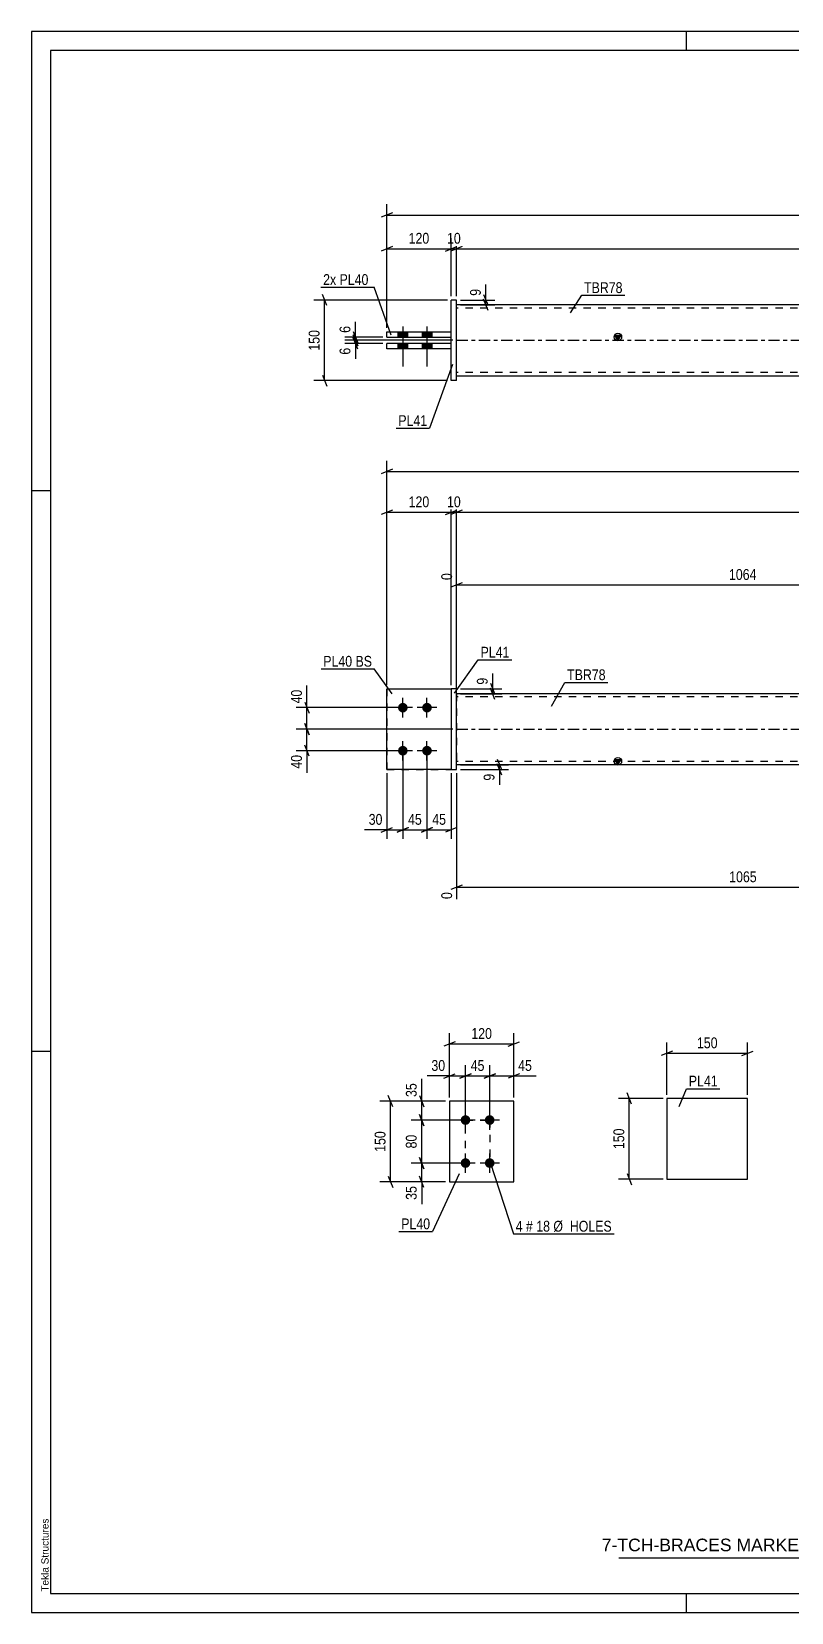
# Model space of a CAD drawing. Header units: millimetres. Extents: x 0 to 594, y 0 to 420.
# Drawn here: x 0 to 201.9, y 0 to 420 of the extents above; entities that cross this region are included whole.
import ezdxf

# ---------------------------------------------------------------- set-up
doc = ezdxf.new("R2010")
doc.units = ezdxf.units.MM
doc.linetypes.add('DXK_LINE_DOT2', pattern=[3.9198, 1.9599, -1.9599])
doc.linetypes.add('DXK_LINE_DOT3', pattern=[5.9187, 2.979, -0.9799, 0.9799, -0.9799])
doc.styles.add('Arial', font='ARIAL.TTF', dxfattribs={"height": 0.2})
doc.styles.add('Arial Narrow', font='ARIALN.TTF', dxfattribs={"height": 0.2})

# ---------------------------------------------------------------- blocks, each defined once
blk = doc.blocks.new('Unknown-581589459-1129')
at = {"color": 5, "linetype": 'Continuous'}
for p, q in [((594, 420), (0, 420)), ((0, 420), (0, 0)), ((174, 415), (174, 420)), ((589, 415), (5, 415)), ((5, 415), (5, 5)), ((5, 298), (0, 298)), ((5, 149), (0, 149)), ((5, 5), (589, 5)), ((174, 0), (174, 5)), ((0, 0), (594, 0))]:
    blk.add_line(p, q, dxfattribs=at)
at = {"color": 174, "linetype": 'Continuous', "style": 'Arial'}
blk.add_text('Tekla Structures', height=1.9102, rotation=90, dxfattribs=at).set_placement((4.5, 5.5))
blk = doc.blocks.new('Bolt-581589459-2193 - 2159')
at = {"linetype": 'Continuous'}
for points in [[(115.29, 129.53, -1), (115.29, 132.1, -1)], [(121.72, 129.53, -1), (121.72, 132.1, -1)], [(115.29, 118.1, -1), (115.29, 120.67, -1)], [(121.72, 118.1, -1), (121.72, 120.67, -1)]]:
    blk.add_hatch(color=1, dxfattribs=at).paths.add_polyline_path(points)
at = {"color": 1, "linetype": 'Continuous'}
for p, q in [((117.86, 130.81), (112.72, 130.81)), ((115.29, 128.24), (115.29, 133.39)), ((124.29, 130.81), (119.15, 130.81)), ((121.72, 128.24), (121.72, 133.39)), ((115.29, 116.81), (115.29, 121.96)), ((121.72, 116.81), (121.72, 121.96)), ((117.86, 119.39), (112.72, 119.39)), ((124.29, 119.39), (119.15, 119.39))]:
    blk.add_line(p, q, dxfattribs=at)
blk = doc.blocks.new('Part-581589459-2198 - 2159')
at = {"color": 2, "linetype": 'Continuous'}
for p, q in [((111.01, 135.81), (111.01, 114.39)), ((128.15, 135.81), (111.01, 135.81)), ((128.15, 114.39), (128.15, 135.81)), ((111.01, 114.39), (128.15, 114.39))]:
    blk.add_line(p, q, dxfattribs=at)
blk = doc.blocks.new('Part-581589459-1677 - 1671')
at = {"linetype": 'Continuous'}
blk.add_hatch(color=2, dxfattribs=at).paths.add_polyline_path([(155.78, 225.23), (154.98, 226.63), (156.58, 226.63)])
at = {"color": 2, "linetype": 'Continuous'}
for p, q in [((446.53, 244.09), (112.92, 244.09)), ((446.53, 225.23), (112.92, 225.23)), ((155.78, 225.23), (154.98, 226.63)), ((154.98, 226.63), (156.58, 226.63)), ((156.58, 226.63), (155.78, 225.23))]:
    blk.add_line(p, q, dxfattribs=at)
at = {"color": 7, "linetype": 'DXK_LINE_DOT2'}
for p, q in [((112.92, 244.09), (112.92, 225.23)), ((264.84, 244.09), (264.84, 243.23)), ((289.42, 244.09), (289.42, 243.23)), ((446.53, 225.23), (446.53, 244.09)), ((446.53, 243.23), (112.92, 243.23)), ((446.53, 226.09), (112.92, 226.09)), ((264.97, 225.23), (264.97, 226.09)), ((289.55, 225.23), (289.55, 226.09))]:
    blk.add_line(p, q, dxfattribs=at)
at = {"color": 7, "linetype": 'DXK_LINE_DOT3'}
blk.add_line((112.92, 234.66), (446.53, 234.66), dxfattribs=at)
at = {"color": 2, "linetype": 'Continuous'}
blk.add_circle((155.78, 226.13), 1, dxfattribs=at)
blk = doc.blocks.new('Bolt-581589459-1691 - 1671')
at = {"linetype": 'Continuous'}
for points in [[(98.64, 239.09, -1), (98.64, 241.66, -1)], [(105.06, 239.09, -1), (105.06, 241.66, -1)], [(98.64, 227.66, -1), (98.64, 230.23, -1)], [(105.06, 227.66, -1), (105.06, 230.23, -1)]]:
    blk.add_hatch(color=1, dxfattribs=at).paths.add_polyline_path(points)
at = {"color": 1, "linetype": 'Continuous'}
for p, q in [((101.21, 240.38), (96.06, 240.38)), ((98.64, 237.8), (98.64, 242.95)), ((107.64, 240.38), (102.49, 240.38)), ((105.06, 237.8), (105.06, 242.95)), ((98.64, 226.38), (98.64, 231.52)), ((105.06, 226.38), (105.06, 231.52)), ((101.21, 228.95), (96.06, 228.95)), ((107.64, 228.95), (102.49, 228.95))]:
    blk.add_line(p, q, dxfattribs=at)
blk = doc.blocks.new('Part-581589459-1702 - 1671')
at = {"color": 2, "linetype": 'Continuous'}
for p, q in [((112.92, 245.38), (111.49, 245.38)), ((111.49, 245.38), (111.49, 223.95)), ((112.92, 223.95), (112.92, 245.38)), ((111.49, 223.95), (112.92, 223.95))]:
    blk.add_line(p, q, dxfattribs=at)
blk = doc.blocks.new('Part-581589459-1707 - 1671')
at = {"color": 7, "linetype": 'DXK_LINE_DOT2'}
for p, q in [((94.35, 245.38), (94.35, 223.95)), ((94.35, 245.38), (111.49, 245.38)), ((111.49, 245.38), (111.49, 223.95)), ((94.35, 223.95), (111.49, 223.95))]:
    blk.add_line(p, q, dxfattribs=at)
blk = doc.blocks.new('Part-581589459-1712 - 1671')
at = {"color": 2, "linetype": 'Continuous'}
for p, q in [((94.35, 223.95), (94.35, 245.38)), ((94.35, 245.38), (111.49, 245.38)), ((111.49, 223.95), (94.35, 223.95))]:
    blk.add_line(p, q, dxfattribs=at)
at = {"color": 7, "linetype": 'DXK_LINE_DOT2'}
blk.add_line((111.49, 245.38), (111.49, 223.95), dxfattribs=at)
blk = doc.blocks.new('Part-581589459-1455 - 1366')
at = {"linetype": 'Continuous'}
blk.add_hatch(color=2, dxfattribs=at).paths.add_polyline_path([(155.78, 337.98), (154.98, 339.38), (156.58, 339.38)])
at = {"color": 2, "linetype": 'Continuous'}
for p, q in [((446.53, 347.4), (112.92, 347.4)), ((155.78, 337.98), (154.98, 339.38)), ((154.98, 339.38), (156.58, 339.38)), ((156.58, 339.38), (155.78, 337.98)), ((264.84, 338.98), (289.42, 338.98)), ((264.84, 336.98), (264.84, 338.98)), ((289.42, 336.98), (264.84, 336.98)), ((264.97, 338.98), (264.97, 338.83)), ((264.97, 337.12), (264.97, 336.98)), ((289.42, 338.98), (289.42, 336.98)), ((112.92, 328.55), (446.53, 328.55))]:
    blk.add_line(p, q, dxfattribs=at)
at = {"color": 7, "linetype": 'DXK_LINE_DOT2'}
for p, q in [((112.92, 328.55), (112.92, 347.4)), ((446.53, 346.55), (112.92, 346.55)), ((446.53, 328.55), (446.53, 347.4)), ((264.97, 336.98), (264.97, 338.83)), ((289.42, 338.98), (289.55, 338.98)), ((289.55, 336.98), (289.42, 336.98)), ((289.55, 338.98), (289.55, 336.98)), ((446.53, 329.4), (112.92, 329.4))]:
    blk.add_line(p, q, dxfattribs=at)
at = {"color": 7, "linetype": 'DXK_LINE_DOT3'}
blk.add_line((112.92, 337.98), (446.53, 337.98), dxfattribs=at)
at = {"color": 2, "linetype": 'Continuous'}
blk.add_circle((155.78, 338.88), 1, dxfattribs=at)
blk = doc.blocks.new('Part-581589459-1417 - 1366')
at = {"color": 2, "linetype": 'Continuous'}
for p, q in [((94.35, 335.69), (94.35, 337.12)), ((111.49, 337.12), (94.35, 337.12)), ((111.49, 335.69), (111.49, 337.12)), ((111.49, 335.69), (94.35, 335.69))]:
    blk.add_line(p, q, dxfattribs=at)
blk = doc.blocks.new('Bolt-581589459-1370 - 1366')
at = {"linetype": 'Continuous'}
for points in [[(97.35, 338.83), (99.92, 338.83), (99.92, 340.26), (97.35, 340.26)], [(97.35, 338.83), (99.92, 338.83), (99.92, 340.26), (97.35, 340.26)], [(103.78, 338.83), (106.35, 338.83), (106.35, 340.26), (103.78, 340.26)], [(103.78, 338.83), (106.35, 338.83), (106.35, 340.26), (103.78, 340.26)], [(97.35, 335.69), (99.92, 335.69), (99.92, 337.12), (97.35, 337.12)], [(97.35, 335.69), (99.92, 335.69), (99.92, 337.12), (97.35, 337.12)], [(103.78, 335.69), (106.35, 335.69), (106.35, 337.12), (103.78, 337.12)], [(103.78, 335.69), (106.35, 335.69), (106.35, 337.12), (103.78, 337.12)]]:
    blk.add_hatch(color=1, dxfattribs=at).paths.add_polyline_path(points)
at = {"color": 1, "linetype": 'Continuous'}
for p, q in [((97.35, 340.26), (97.35, 338.83)), ((97.35, 340.26), (97.35, 338.83)), ((98.64, 341.69), (98.64, 330.98)), ((98.64, 341.69), (98.64, 330.98)), ((99.92, 340.26), (99.92, 338.83)), ((99.92, 340.26), (99.92, 338.83)), ((103.78, 340.26), (103.78, 338.83)), ((103.78, 340.26), (103.78, 338.83)), ((105.06, 341.69), (105.06, 330.98)), ((105.06, 341.69), (105.06, 330.98)), ((106.35, 340.26), (106.35, 338.83)), ((106.35, 340.26), (106.35, 338.83)), ((97.35, 337.12), (97.35, 335.69)), ((97.35, 337.12), (97.35, 335.69)), ((99.92, 337.12), (99.92, 335.69)), ((99.92, 337.12), (99.92, 335.69)), ((103.78, 337.12), (103.78, 335.69)), ((103.78, 337.12), (103.78, 335.69)), ((106.35, 337.12), (106.35, 335.69)), ((106.35, 337.12), (106.35, 335.69))]:
    blk.add_line(p, q, dxfattribs=at)
blk = doc.blocks.new('Part-581589459-1412 - 1366')
at = {"color": 2, "linetype": 'Continuous'}
for p, q in [((94.35, 338.83), (94.35, 340.26)), ((94.35, 340.26), (111.49, 340.26)), ((111.49, 338.83), (111.49, 340.26)), ((94.35, 338.83), (111.49, 338.83))]:
    blk.add_line(p, q, dxfattribs=at)
blk = doc.blocks.new('Part-581589459-1397 - 1366')
at = {"color": 2, "linetype": 'Continuous'}
for p, q in [((112.92, 348.69), (111.49, 348.69)), ((111.49, 327.26), (111.49, 348.69)), ((112.92, 327.26), (112.92, 348.69)), ((112.92, 327.26), (111.49, 327.26))]:
    blk.add_line(p, q, dxfattribs=at)
blk = doc.blocks.new('Part-581589459-2402 - 2396')
at = {"color": 2, "linetype": 'Continuous'}
for p, q in [((190.25, 136.54), (168.82, 136.54)), ((168.82, 136.54), (168.82, 115.11)), ((190.25, 115.11), (190.25, 136.54)), ((168.82, 115.11), (190.25, 115.11))]:
    blk.add_line(p, q, dxfattribs=at)
blk = doc.blocks.new('Rectangle-581589459-2382 - 2159')
at = {"color": 1, "linetype": 'DXK_LINE_DOT2'}
blk.add_lwpolyline([(115.29, 130.81), (121.72, 130.81), (121.72, 119.39), (115.29, 119.39), (115.29, 130.81)], close=True, dxfattribs=at)
blk = doc.blocks.new('StraightDimension-581589459-2275 - 2159')
at = {"color": 7, "linetype": 'Continuous'}
for p, q in [((110.01, 135.81), (100.81, 135.81)), ((103.06, 137.31), (104.26, 134.31)), ((103.66, 130.81), (103.66, 135.81)), ((114.29, 130.81), (100.81, 130.81)), ((104.26, 129.31), (103.06, 132.31))]:
    blk.add_line(p, q, dxfattribs=at)
at = {"color": 0}
blk.add_wipeout([(102.91, 141.2), (98.71, 141.2), (98.71, 136.34), (102.91, 136.34)], dxfattribs=at)
at = {"color": 7, "linetype": 'Continuous'}
blk.add_line((103.66, 135.81), (103.66, 141.72), dxfattribs=at)
blk.add_line((103.66, 135.81), (103.66, 141.72), dxfattribs=at)
at = {"color": 3, "style": 'Arial Narrow'}
blk.add_text('35', height=2.863, rotation=90.0002, dxfattribs=at).set_placement((102.31, 136.94))
blk = doc.blocks.new('StraightDimension-581589459-2298 - 2159')
at = {"color": 7, "linetype": 'Continuous'}
for p, q in [((114.29, 119.39), (100.81, 119.39)), ((103.06, 120.89), (104.26, 117.89)), ((103.66, 114.39), (103.66, 119.39)), ((110.01, 114.39), (100.81, 114.39)), ((104.26, 112.89), (103.06, 115.89))]:
    blk.add_line(p, q, dxfattribs=at)
at = {"color": 0}
blk.add_wipeout([(102.91, 113.86), (98.71, 113.86), (98.71, 109.01), (102.91, 109.01)], dxfattribs=at)
at = {"color": 7, "linetype": 'Continuous'}
blk.add_line((103.66, 114.39), (103.66, 108.48), dxfattribs=at)
blk.add_line((103.66, 114.39), (103.66, 108.48), dxfattribs=at)
at = {"color": 3, "style": 'Arial Narrow'}
blk.add_text('35', height=2.863, rotation=90.0002, dxfattribs=at).set_placement((102.31, 109.61))
blk = doc.blocks.new('StraightDimension-581589459-2329 - 2159')
at = {"color": 7, "linetype": 'Continuous'}
for p, q in [((120.22, 141.92), (123.22, 143.12)), ((121.72, 131.81), (121.72, 145.37)), ((129.65, 143.12), (126.65, 141.92)), ((128.15, 136.81), (128.15, 145.37)), ((121.72, 142.52), (128.15, 142.52))]:
    blk.add_line(p, q, dxfattribs=at)
at = {"color": 0}
blk.add_wipeout([(133.53, 143.27), (133.53, 147.47), (128.68, 147.47), (128.68, 143.27)], dxfattribs=at)
at = {"color": 7, "linetype": 'Continuous'}
blk.add_line((128.15, 142.52), (134.06, 142.52), dxfattribs=at)
blk.add_line((128.15, 142.52), (134.06, 142.52), dxfattribs=at)
at = {"color": 3, "style": 'Arial Narrow'}
blk.add_text('45', height=2.863, dxfattribs=at).set_placement((129.28, 143.87))
blk = doc.blocks.new('StraightDimension-581589459-2288 - 2159')
at = {"color": 7, "linetype": 'Continuous'}
for p, q in [((114.29, 130.81), (100.81, 130.81)), ((103.06, 132.31), (104.26, 129.31)), ((103.66, 119.39), (103.66, 130.81)), ((114.29, 119.39), (100.81, 119.39)), ((104.26, 117.89), (103.06, 120.89))]:
    blk.add_line(p, q, dxfattribs=at)
at = {"color": 0}
blk.add_wipeout([(102.91, 127.53), (98.71, 127.53), (98.71, 122.67), (102.91, 122.67)], dxfattribs=at)
at = {"color": 3, "style": 'Arial Narrow'}
blk.add_text('80', height=2.863, rotation=90.0002, dxfattribs=at).set_placement((102.31, 123.27))
blk = doc.blocks.new('StraightDimension-581589459-2312 - 2159')
at = {"color": 7, "linetype": 'Continuous'}
for p, q in [((110.01, 135.81), (92.53, 135.81)), ((95.98, 134.31), (94.78, 137.31)), ((95.38, 114.39), (95.38, 135.81)), ((110.01, 114.39), (92.53, 114.39)), ((94.78, 115.89), (95.98, 112.89))]:
    blk.add_line(p, q, dxfattribs=at)
at = {"color": 0}
blk.add_wipeout([(94.63, 128.44), (90.43, 128.44), (90.43, 121.76), (94.63, 121.76)], dxfattribs=at)
at = {"color": 3, "style": 'Arial Narrow'}
blk.add_text('150', height=2.863, rotation=90.0002, dxfattribs=at).set_placement((94.03, 122.36))
blk = doc.blocks.new('StraightDimension-581589459-2342 - 2159')
at = {"color": 7, "linetype": 'Continuous'}
for p, q in [((113.79, 141.92), (116.79, 143.12)), ((115.29, 131.81), (115.29, 145.37)), ((123.22, 143.12), (120.22, 141.92)), ((121.72, 131.81), (121.72, 145.37)), ((115.29, 142.52), (121.72, 142.52))]:
    blk.add_line(p, q, dxfattribs=at)
at = {"color": 0}
blk.add_wipeout([(120.94, 143.27), (120.94, 147.47), (116.08, 147.47), (116.08, 143.27)], dxfattribs=at)
at = {"color": 3, "style": 'Arial Narrow'}
blk.add_text('45', height=2.863, dxfattribs=at).set_placement((116.68, 143.87))
blk = doc.blocks.new('StraightDimension-581589459-2352 - 2159')
at = {"color": 7, "linetype": 'Continuous'}
for p, q in [((109.51, 141.92), (112.51, 143.12)), ((111.01, 136.81), (111.01, 145.37)), ((116.79, 143.12), (113.79, 141.92)), ((115.29, 131.81), (115.29, 145.37)), ((111.01, 142.52), (115.29, 142.52))]:
    blk.add_line(p, q, dxfattribs=at)
at = {"color": 0}
blk.add_wipeout([(110.48, 143.27), (110.48, 147.47), (105.63, 147.47), (105.63, 143.27)], dxfattribs=at)
at = {"color": 7, "linetype": 'Continuous'}
blk.add_line((111.01, 142.52), (105.1, 142.52), dxfattribs=at)
blk.add_line((111.01, 142.52), (105.1, 142.52), dxfattribs=at)
at = {"color": 3, "style": 'Arial Narrow'}
blk.add_text('30', height=2.863, dxfattribs=at).set_placement((106.23, 143.87))
blk = doc.blocks.new('StraightDimension-581589459-2366 - 2159')
at = {"color": 7, "linetype": 'Continuous'}
for p, q in [((112.51, 151.62), (109.51, 150.42)), ((111.01, 136.81), (111.01, 153.87)), ((126.65, 150.42), (129.65, 151.62)), ((128.15, 136.81), (128.15, 153.87)), ((111.01, 151.02), (128.15, 151.02))]:
    blk.add_line(p, q, dxfattribs=at)
at = {"color": 0}
blk.add_wipeout([(122.92, 151.77), (122.92, 155.97), (116.24, 155.97), (116.24, 151.77)], dxfattribs=at)
at = {"color": 3, "style": 'Arial Narrow'}
blk.add_text('120', height=2.863, dxfattribs=at).set_placement((116.84, 152.37))
blk = doc.blocks.new('StraightDimension-581589459-1914 - 1671')
at = {"color": 7, "linetype": 'Continuous'}
for p, q in [((72.56, 236.16), (73.76, 233.16)), ((111.92, 234.66), (70.31, 234.66)), ((73.16, 228.95), (73.16, 234.66)), ((97.64, 228.95), (70.31, 228.95)), ((73.76, 227.45), (72.56, 230.45))]:
    blk.add_line(p, q, dxfattribs=at)
at = {"color": 0}
blk.add_wipeout([(72.41, 228.42), (68.21, 228.42), (68.21, 223.57), (72.41, 223.57)], dxfattribs=at)
at = {"color": 7, "linetype": 'Continuous'}
blk.add_line((73.16, 228.95), (73.16, 223.04), dxfattribs=at)
blk.add_line((73.16, 228.95), (73.16, 223.04), dxfattribs=at)
at = {"color": 3, "style": 'Arial Narrow'}
blk.add_text('40', height=2.863, rotation=90.0002, dxfattribs=at).set_placement((71.81, 224.17))
blk = doc.blocks.new('StraightDimension-581589459-4000 - 1671')
at = {"color": 7, "linetype": 'Continuous'}
for p, q in [((94.35, 246.38), (94.35, 295.14)), ((111.49, 246.38), (111.49, 295.14)), ((95.85, 292.89), (92.85, 291.69)), ((94.35, 292.29), (111.49, 292.29)), ((109.99, 291.69), (112.99, 292.89))]:
    blk.add_line(p, q, dxfattribs=at)
at = {"color": 0}
blk.add_wipeout([(106.26, 293.04), (106.26, 297.24), (99.58, 297.24), (99.58, 293.04)], dxfattribs=at)
at = {"color": 3, "style": 'Arial Narrow'}
blk.add_text('120', height=2.863, dxfattribs=at).set_placement((100.18, 293.64))
blk = doc.blocks.new('StraightDimension-581589459-1883 - 1671')
at = {"color": 7, "linetype": 'Continuous'}
for p, q in [((113.92, 225.23), (126.73, 225.23)), ((113.92, 223.95), (126.73, 223.95)), ((123.73, 226.73), (124.93, 223.73)), ((124.93, 222.45), (123.73, 225.45)), ((124.33, 223.95), (124.33, 225.23))]:
    blk.add_line(p, q, dxfattribs=at)
at = {"color": 0}
blk.add_wipeout([(123.58, 223.42), (119.38, 223.42), (119.38, 220.39), (123.58, 220.39)], dxfattribs=at)
at = {"color": 7, "linetype": 'Continuous'}
blk.add_line((124.33, 223.95), (124.33, 219.87), dxfattribs=at)
blk.add_line((124.33, 223.95), (124.33, 219.87), dxfattribs=at)
at = {"color": 3, "style": 'Arial Narrow'}
blk.add_text('9', height=2.86, rotation=90.0002, dxfattribs=at).set_placement((122.98, 220.99))
blk = doc.blocks.new('StraightDimension-581589459-1901 - 1671')
at = {"color": 7, "linetype": 'Continuous'}
for p, q in [((97.64, 240.38), (70.31, 240.38)), ((72.56, 241.88), (73.76, 238.88)), ((73.16, 234.66), (73.16, 240.38)), ((73.76, 233.16), (72.56, 236.16)), ((111.92, 234.66), (70.31, 234.66))]:
    blk.add_line(p, q, dxfattribs=at)
at = {"color": 0}
blk.add_wipeout([(72.41, 245.76), (68.21, 245.76), (68.21, 240.9), (72.41, 240.9)], dxfattribs=at)
at = {"color": 7, "linetype": 'Continuous'}
blk.add_line((73.16, 240.38), (73.16, 246.28), dxfattribs=at)
blk.add_line((73.16, 240.38), (73.16, 246.28), dxfattribs=at)
at = {"color": 3, "style": 'Arial Narrow'}
blk.add_text('40', height=2.863, rotation=90.0002, dxfattribs=at).set_placement((71.81, 241.5))
blk = doc.blocks.new('StraightDimension-581589459-1805 - 1671')
at = {"color": 7, "linetype": 'Continuous'}
for p, q in [((98.64, 227.95), (98.64, 205.52)), ((94.35, 222.95), (94.35, 205.52)), ((92.85, 207.32), (95.85, 208.52)), ((94.35, 207.92), (98.64, 207.92)), ((100.14, 208.52), (97.14, 207.32))]:
    blk.add_line(p, q, dxfattribs=at)
at = {"color": 0}
blk.add_wipeout([(93.83, 208.67), (93.83, 212.87), (88.97, 212.87), (88.97, 208.67)], dxfattribs=at)
at = {"color": 7, "linetype": 'Continuous'}
blk.add_line((94.35, 207.92), (88.44, 207.92), dxfattribs=at)
blk.add_line((94.35, 207.92), (88.44, 207.92), dxfattribs=at)
at = {"color": 3, "style": 'Arial Narrow'}
blk.add_text('30', height=2.863, dxfattribs=at).set_placement((89.57, 209.27))
blk = doc.blocks.new('StraightDimension-581589459-1728 - 1671')
at = {"color": 7, "linetype": 'Continuous'}
for p, q in [((95.85, 303.74), (92.85, 302.54)), ((94.35, 246.38), (94.35, 305.99)), ((94.35, 303.14), (465.1, 303.14)), ((463.6, 302.54), (466.6, 303.74)), ((465.1, 246.38), (465.1, 305.99))]:
    blk.add_line(p, q, dxfattribs=at)
at = {"color": 0}
blk.add_wipeout([(283.98, 303.89), (283.98, 308.09), (275.47, 308.09), (275.47, 303.89)], dxfattribs=at)
at = {"color": 3, "style": 'Arial Narrow'}
blk.add_text('2595', height=2.863, dxfattribs=at).set_placement((276.07, 304.49))
blk = doc.blocks.new('StraightDimension-581589459-1815 - 1671')
at = {"color": 7, "linetype": 'Continuous'}
for p, q in [((98.64, 227.95), (98.64, 205.52)), ((105.06, 227.95), (105.06, 205.52)), ((97.14, 207.32), (100.14, 208.52)), ((98.64, 207.92), (105.06, 207.92)), ((106.56, 208.52), (103.56, 207.32))]:
    blk.add_line(p, q, dxfattribs=at)
at = {"color": 0}
blk.add_wipeout([(104.28, 208.67), (104.28, 212.87), (99.42, 212.87), (99.42, 208.67)], dxfattribs=at)
at = {"color": 3, "style": 'Arial Narrow'}
blk.add_text('45', height=2.863, dxfattribs=at).set_placement((100.02, 209.27))
blk = doc.blocks.new('StraightDimension-581589459-1822 - 1671')
at = {"color": 7, "linetype": 'Continuous'}
for p, q in [((105.06, 227.95), (105.06, 205.52)), ((111.49, 222.95), (111.49, 205.52)), ((103.56, 207.32), (106.56, 208.52)), ((105.06, 207.92), (111.49, 207.92)), ((112.99, 208.52), (109.99, 207.32))]:
    blk.add_line(p, q, dxfattribs=at)
at = {"color": 0}
blk.add_wipeout([(110.71, 208.67), (110.71, 212.87), (105.85, 212.87), (105.85, 208.67)], dxfattribs=at)
at = {"color": 3, "style": 'Arial Narrow'}
blk.add_text('45', height=2.863, dxfattribs=at).set_placement((106.45, 209.27))
blk = doc.blocks.new('StraightDimension-581589459-1870 - 1671')
at = {"color": 7, "linetype": 'Continuous'}
for p, q in [((112.92, 222.95), (112.92, 189.53)), ((265.12, 224.23), (265.12, 184.04)), ((114.42, 193.26), (111.42, 192.06)), ((263.62, 192.06), (266.62, 193.26)), ((112.92, 192.66), (265.12, 192.66))]:
    blk.add_line(p, q, dxfattribs=at)
at = {"color": 0}
blk.add_wipeout([(193.28, 193.41), (193.28, 197.61), (184.76, 197.61), (184.76, 193.41)], dxfattribs=at)
at = {"color": 0, "linetype": 'Continuous'}
for points in [[(112.32, 191.96), (108.12, 191.96), (108.12, 188.93), (112.32, 188.93)], [(264.52, 191.96), (260.32, 191.96), (260.32, 183.44), (264.52, 183.44)]]:
    blk.add_wipeout(points, dxfattribs=at)
at = {"color": 3, "style": 'Arial Narrow'}
blk.add_text('1065', height=2.863, dxfattribs=at).set_placement((185.36, 194.01))
at = {"color": 3, "linetype": 'Continuous', "style": 'Arial Narrow'}
for s, height, p in [('0', 2.86, (111.72, 189.53)), ('1065', 2.863, (263.92, 184.04))]:
    blk.add_text(s, height=height, rotation=90.0002, dxfattribs=at).set_placement(p)
blk = doc.blocks.new('StraightDimension-581589459-1892 - 1671')
at = {"color": 7, "linetype": 'Continuous'}
for p, q in [((113.92, 245.38), (124.92, 245.38)), ((113.92, 244.09), (124.92, 244.09)), ((121.92, 246.88), (123.12, 243.88)), ((123.12, 242.59), (121.92, 245.59)), ((122.52, 244.09), (122.52, 245.38))]:
    blk.add_line(p, q, dxfattribs=at)
at = {"color": 0}
blk.add_wipeout([(121.77, 248.93), (117.57, 248.93), (117.57, 245.9), (121.77, 245.9)], dxfattribs=at)
at = {"color": 7, "linetype": 'Continuous'}
blk.add_line((122.52, 245.38), (122.52, 249.45), dxfattribs=at)
blk.add_line((122.52, 245.38), (122.52, 249.45), dxfattribs=at)
at = {"color": 3, "style": 'Arial Narrow'}
blk.add_text('9', height=2.86, rotation=90.0002, dxfattribs=at).set_placement((121.17, 246.5))
blk = doc.blocks.new('StraightDimension-581589459-2828 - 1671')
at = {"color": 7, "linetype": 'Continuous'}
for p, q in [((264.98, 245.09), (264.98, 281.6)), ((114.42, 273.58), (111.42, 272.38)), ((112.92, 245.09), (112.92, 276.11)), ((263.48, 272.38), (266.48, 273.58)), ((112.92, 272.98), (264.98, 272.98))]:
    blk.add_line(p, q, dxfattribs=at)
at = {"color": 0, "linetype": 'Continuous'}
for points in [[(264.38, 282.2), (260.18, 282.2), (260.18, 273.68), (264.38, 273.68)], [(112.32, 276.71), (108.12, 276.71), (108.12, 273.68), (112.32, 273.68)]]:
    blk.add_wipeout(points, dxfattribs=at)
at = {"color": 0}
blk.add_wipeout([(193.21, 273.73), (193.21, 277.93), (184.7, 277.93), (184.7, 273.73)], dxfattribs=at)
at = {"color": 3, "linetype": 'Continuous', "style": 'Arial Narrow'}
for s, height, p in [('1064', 2.863, (263.78, 274.28)), ('0', 2.86, (111.72, 274.28))]:
    blk.add_text(s, height=height, rotation=90.0002, dxfattribs=at).set_placement(p)
at = {"color": 3, "style": 'Arial Narrow'}
blk.add_text('1064', height=2.863, dxfattribs=at).set_placement((185.3, 274.33))
blk = doc.blocks.new('StraightDimension-581589459-3998 - 1671')
at = {"color": 7, "linetype": 'Continuous'}
for p, q in [((112.92, 246.38), (112.92, 295.14)), ((446.53, 246.38), (446.53, 295.14)), ((114.42, 292.89), (111.42, 291.69)), ((112.92, 292.29), (446.53, 292.29)), ((445.03, 291.69), (448.03, 292.89))]:
    blk.add_line(p, q, dxfattribs=at)
at = {"color": 0}
blk.add_wipeout([(283.98, 293.04), (283.98, 297.24), (275.47, 297.24), (275.47, 293.04)], dxfattribs=at)
at = {"color": 3, "style": 'Arial Narrow'}
blk.add_text('2335', height=2.863, dxfattribs=at).set_placement((276.07, 293.64))
blk = doc.blocks.new('StraightDimension-581589459-3999 - 1671')
at = {"color": 7, "linetype": 'Continuous'}
for p, q in [((111.49, 246.38), (111.49, 295.14)), ((112.92, 246.38), (112.92, 295.14)), ((109.99, 291.69), (112.99, 292.89)), ((114.42, 292.89), (111.42, 291.69)), ((111.49, 292.29), (112.92, 292.29))]:
    blk.add_line(p, q, dxfattribs=at)
at = {"color": 0}
blk.add_wipeout([(114.64, 293.04), (114.64, 297.24), (109.78, 297.24), (109.78, 293.04)], dxfattribs=at)
at = {"color": 3, "style": 'Arial Narrow'}
blk.add_text('10', height=2.863, dxfattribs=at).set_placement((110.38, 293.64))
blk = doc.blocks.new('StraightDimension-581589459-1574 - 1366')
at = {"color": 7, "linetype": 'Continuous'}
for p, q in [((114.42, 362.91), (111.42, 361.71)), ((112.92, 349.69), (112.92, 365.16)), ((112.92, 362.31), (446.53, 362.31)), ((445.03, 361.71), (448.03, 362.91)), ((446.53, 349.69), (446.53, 365.16))]:
    blk.add_line(p, q, dxfattribs=at)
at = {"color": 0}
blk.add_wipeout([(283.98, 363.06), (283.98, 367.26), (275.47, 367.26), (275.47, 363.06)], dxfattribs=at)
at = {"color": 3, "style": 'Arial Narrow'}
blk.add_text('2335', height=2.863, dxfattribs=at).set_placement((276.07, 363.66))
blk = doc.blocks.new('StraightDimension-581589459-1523 - 1366')
at = {"color": 7, "linetype": 'Continuous'}
for p, q in [((110.49, 348.69), (75, 348.69)), ((78.45, 347.19), (77.25, 350.19)), ((77.85, 327.26), (77.85, 348.69)), ((77.25, 328.76), (78.45, 325.76)), ((110.49, 327.26), (75, 327.26))]:
    blk.add_line(p, q, dxfattribs=at)
at = {"color": 0}
blk.add_wipeout([(77.1, 341.32), (72.9, 341.32), (72.9, 334.63), (77.1, 334.63)], dxfattribs=at)
at = {"color": 3, "style": 'Arial Narrow'}
blk.add_text('150', height=2.863, rotation=90.0002, dxfattribs=at).set_placement((76.5, 335.23))
blk = doc.blocks.new('StraightDimension-581589459-1487 - 1366')
at = {"color": 7, "linetype": 'Continuous'}
for p, q in [((85.45, 340.33), (86.65, 337.33)), ((93.35, 338.83), (83.2, 338.83)), ((111.92, 337.98), (83.2, 337.98)), ((86.65, 336.48), (85.45, 339.48)), ((86.05, 337.98), (86.05, 338.83))]:
    blk.add_line(p, q, dxfattribs=at)
at = {"color": 0}
blk.add_wipeout([(85.3, 342.39), (81.1, 342.39), (81.1, 339.36), (85.3, 339.36)], dxfattribs=at)
at = {"color": 7, "linetype": 'Continuous'}
blk.add_line((86.05, 338.83), (86.05, 342.91), dxfattribs=at)
blk.add_line((86.05, 338.83), (86.05, 342.91), dxfattribs=at)
at = {"color": 3, "style": 'Arial Narrow'}
blk.add_text('6', height=2.86, rotation=90.0002, dxfattribs=at).set_placement((84.7, 339.96))
blk = doc.blocks.new('StraightDimension-581589459-1469 - 1366')
at = {"color": 7, "linetype": 'Continuous'}
for p, q in [((113.92, 348.69), (123.1, 348.69)), ((120.1, 350.19), (121.3, 347.19)), ((121.3, 345.9), (120.1, 348.9)), ((120.7, 347.4), (120.7, 348.69)), ((113.92, 347.4), (123.1, 347.4))]:
    blk.add_line(p, q, dxfattribs=at)
at = {"color": 0}
blk.add_wipeout([(119.95, 352.24), (115.75, 352.24), (115.75, 349.21), (119.95, 349.21)], dxfattribs=at)
at = {"color": 7, "linetype": 'Continuous'}
blk.add_line((120.7, 348.69), (120.7, 352.77), dxfattribs=at)
blk.add_line((120.7, 348.69), (120.7, 352.77), dxfattribs=at)
at = {"color": 3, "style": 'Arial Narrow'}
blk.add_text('9', height=2.86, rotation=90.0002, dxfattribs=at).set_placement((119.35, 349.81))
blk = doc.blocks.new('StraightDimension-581589459-1506 - 1366')
at = {"color": 7, "linetype": 'Continuous'}
for p, q in [((111.92, 337.98), (83.2, 337.98)), ((93.35, 337.12), (83.2, 337.12)), ((85.45, 339.48), (86.65, 336.48)), ((86.65, 335.62), (85.45, 338.62)), ((86.05, 337.12), (86.05, 337.98))]:
    blk.add_line(p, q, dxfattribs=at)
at = {"color": 0}
blk.add_wipeout([(85.3, 336.59), (81.1, 336.59), (81.1, 333.57), (85.3, 333.57)], dxfattribs=at)
at = {"color": 7, "linetype": 'Continuous'}
blk.add_line((86.05, 337.12), (86.05, 333.04), dxfattribs=at)
blk.add_line((86.05, 337.12), (86.05, 333.04), dxfattribs=at)
at = {"color": 3, "style": 'Arial Narrow'}
blk.add_text('6', height=2.86, rotation=90.0002, dxfattribs=at).set_placement((84.7, 334.17))
blk = doc.blocks.new('StraightDimension-581589459-1543 - 1366')
at = {"color": 7, "linetype": 'Continuous'}
for p, q in [((94.35, 341.26), (94.35, 374.11)), ((465.1, 341.26), (465.1, 374.11)), ((95.85, 371.86), (92.85, 370.66)), ((94.35, 371.26), (465.1, 371.26)), ((463.6, 370.66), (466.6, 371.86))]:
    blk.add_line(p, q, dxfattribs=at)
at = {"color": 0}
blk.add_wipeout([(283.98, 372.01), (283.98, 376.21), (275.47, 376.21), (275.47, 372.01)], dxfattribs=at)
at = {"color": 3, "style": 'Arial Narrow'}
blk.add_text('2595', height=2.863, dxfattribs=at).set_placement((276.07, 372.61))
blk = doc.blocks.new('StraightDimension-581589459-1554 - 1366')
at = {"color": 7, "linetype": 'Continuous'}
for p, q in [((109.99, 361.71), (112.99, 362.91)), ((114.42, 362.91), (111.42, 361.71)), ((111.49, 349.69), (111.49, 365.16)), ((111.49, 362.31), (112.92, 362.31)), ((112.92, 349.69), (112.92, 365.16))]:
    blk.add_line(p, q, dxfattribs=at)
at = {"color": 0}
blk.add_wipeout([(114.64, 363.06), (114.64, 367.26), (109.78, 367.26), (109.78, 363.06)], dxfattribs=at)
at = {"color": 3, "style": 'Arial Narrow'}
blk.add_text('10', height=2.863, dxfattribs=at).set_placement((110.38, 363.66))
blk = doc.blocks.new('StraightDimension-581589459-1564 - 1366')
at = {"color": 7, "linetype": 'Continuous'}
for p, q in [((95.85, 362.91), (92.85, 361.71)), ((94.35, 341.26), (94.35, 365.16)), ((94.35, 362.31), (111.49, 362.31)), ((109.99, 361.71), (112.99, 362.91)), ((111.49, 349.69), (111.49, 365.16))]:
    blk.add_line(p, q, dxfattribs=at)
at = {"color": 0}
blk.add_wipeout([(106.26, 363.06), (106.26, 367.26), (99.58, 367.26), (99.58, 363.06)], dxfattribs=at)
at = {"color": 3, "style": 'Arial Narrow'}
blk.add_text('120', height=2.863, dxfattribs=at).set_placement((100.18, 363.66))
blk = doc.blocks.new('StraightDimension-581589459-2404 - 2396')
at = {"color": 7, "linetype": 'Continuous'}
for p, q in [((168.82, 137.54), (168.82, 151.39)), ((190.25, 137.54), (190.25, 151.39)), ((170.32, 149.14), (167.32, 147.94)), ((168.82, 148.54), (190.25, 148.54)), ((188.75, 147.94), (191.75, 149.14))]:
    blk.add_line(p, q, dxfattribs=at)
at = {"color": 0}
blk.add_wipeout([(182.88, 149.29), (182.88, 153.49), (176.19, 153.49), (176.19, 149.29)], dxfattribs=at)
at = {"color": 3, "style": 'Arial Narrow'}
blk.add_text('150', height=2.863, dxfattribs=at).set_placement((176.79, 149.89))
blk = doc.blocks.new('StraightDimension-581589459-2415 - 2396')
at = {"color": 7, "linetype": 'Continuous'}
for p, q in [((167.82, 136.54), (155.97, 136.54)), ((159.42, 135.04), (158.22, 138.04)), ((158.82, 115.11), (158.82, 136.54)), ((167.82, 115.11), (155.97, 115.11)), ((158.22, 116.61), (159.42, 113.61))]:
    blk.add_line(p, q, dxfattribs=at)
at = {"color": 0}
blk.add_wipeout([(158.07, 129.17), (153.87, 129.17), (153.87, 122.49), (158.07, 122.49)], dxfattribs=at)
at = {"color": 3, "style": 'Arial Narrow'}
blk.add_text('150', height=2.863, rotation=90.0002, dxfattribs=at).set_placement((157.47, 123.09))
blk = doc.blocks.new('Unknown-581589459-5167')
at = {"color": 7, "linetype": 'Continuous'}
blk.add_line((156, 14.5), (226, 14.5), dxfattribs=at)
at = {"color": 7, "style": 'Arial'}
blk.add_text('7-TCH-BRACES MARKED AS TBR78', height=3.3428, dxfattribs=at).set_placement((151.49, 16.25))
blk = doc.blocks.new('Mark-581589459-2189 - 2159')
at = {"color": 0}
blk.add_wipeout([(130.46, 101.17), (130.46, 104.17), (128.63, 104.17), (128.63, 101.17)], dxfattribs=at)
blk.add_wipeout([(130.46, 101.17), (130.46, 104.17), (128.63, 104.17), (128.63, 101.17)], dxfattribs=at)
at = {"color": 7, "linetype": 'Continuous'}
blk.add_line((121.89, 119.6), (128.03, 100.57), dxfattribs=at)
at = {"color": 0}
blk.add_wipeout([(133.19, 101.17), (133.19, 104.17), (131.36, 104.17), (131.36, 101.17)], dxfattribs=at)
blk.add_wipeout([(133.19, 101.17), (133.19, 104.17), (131.36, 104.17), (131.36, 101.17)], dxfattribs=at)
at = {"color": 3, "style": 'Arial Narrow'}
blk.add_text('4', height=2.86, dxfattribs=at).set_placement((128.63, 101.17))
at = {"color": 0}
blk.add_wipeout([(137.74, 101.17), (137.74, 104.17), (134.09, 104.17), (134.09, 101.17)], dxfattribs=at)
blk.add_wipeout([(137.74, 101.17), (137.74, 104.17), (134.09, 104.17), (134.09, 101.17)], dxfattribs=at)
at = {"color": 3, "style": 'Arial Narrow'}
blk.add_text('#', height=2.86, dxfattribs=at).set_placement((131.36, 101.17))
at = {"color": 0}
blk.add_wipeout([(154.17, 101.17), (154.17, 104.17), (138.64, 104.17), (138.64, 101.17)], dxfattribs=at)
blk.add_wipeout([(154.17, 101.17), (154.17, 104.17), (138.64, 104.17), (138.64, 101.17)], dxfattribs=at)
at = {"color": 7, "linetype": 'Continuous'}
blk.add_line((128.03, 100.57), (154.77, 100.57), dxfattribs=at)
at = {"color": 3, "style": 'Arial Narrow'}
for s, p in [('18', (134.09, 101.17)), ('Ø  HOLES', (138.64, 101.17))]:
    blk.add_text(s, height=2.863, dxfattribs=at).set_placement(p)
blk = doc.blocks.new('Mark-581589459-2194 - 2159')
at = {"color": 0}
blk.add_wipeout([(105.9, 101.8), (105.9, 104.8), (98.22, 104.8), (98.22, 101.8)], dxfattribs=at)
blk.add_wipeout([(105.9, 101.8), (105.9, 104.8), (98.22, 104.8), (98.22, 101.8)], dxfattribs=at)
at = {"color": 30, "linetype": 'Continuous'}
for p in [(113.64, 116.53), (97.62, 101.2)]:
    blk.add_line(p, (106.5, 101.2), dxfattribs=at)
at = {"color": 3, "style": 'Arial Narrow'}
blk.add_text('PL40', height=2.863, dxfattribs=at).set_placement((98.22, 101.8))
blk = doc.blocks.new('Mark-581589459-1673 - 1671')
at = {"color": 0}
blk.add_wipeout([(152.53, 247.7), (152.53, 250.7), (142.3, 250.7), (142.3, 247.7)], dxfattribs=at)
blk.add_wipeout([(152.53, 247.7), (152.53, 250.7), (142.3, 250.7), (142.3, 247.7)], dxfattribs=at)
at = {"color": 30, "linetype": 'Continuous'}
for p, q in [((138.18, 240.76), (141.7, 247.1)), ((141.7, 247.1), (153.13, 247.1))]:
    blk.add_line(p, q, dxfattribs=at)
at = {"color": 3, "style": 'Arial Narrow'}
blk.add_text('TBR78', height=2.863, dxfattribs=at).set_placement((142.3, 247.7))
blk = doc.blocks.new('Mark-581589459-1698 - 1671')
at = {"color": 0}
blk.add_wipeout([(126.97, 253.68), (126.97, 256.68), (119.3, 256.68), (119.3, 253.68)], dxfattribs=at)
blk.add_wipeout([(126.97, 253.68), (126.97, 256.68), (119.3, 256.68), (119.3, 253.68)], dxfattribs=at)
at = {"color": 30, "linetype": 'Continuous'}
for p, q in [((112.41, 244.22), (118.7, 253.08)), ((118.7, 253.08), (127.57, 253.08))]:
    blk.add_line(p, q, dxfattribs=at)
at = {"color": 3, "style": 'Arial Narrow'}
blk.add_text('PL41', height=2.863, dxfattribs=at).set_placement((119.3, 253.68))
blk = doc.blocks.new('MarkSet-581589459-2081 - 1671')
at = {"color": 0}
blk.add_wipeout([(85.17, 251.27), (85.17, 254.27), (77.5, 254.27), (77.5, 251.27)], dxfattribs=at)
blk.add_wipeout([(85.17, 251.27), (85.17, 254.27), (77.5, 254.27), (77.5, 251.27)], dxfattribs=at)
blk.add_wipeout([(90.46, 251.27), (90.46, 254.27), (86.07, 254.27), (86.07, 251.27)], dxfattribs=at)
blk.add_wipeout([(90.46, 251.27), (90.46, 254.27), (86.07, 254.27), (86.07, 251.27)], dxfattribs=at)
at = {"color": 30, "linetype": 'Continuous'}
for p in [(76.9, 250.67), (95.83, 244.03)]:
    blk.add_line(p, (91.06, 250.67), dxfattribs=at)
at = {"color": 3, "style": 'Arial Narrow'}
for s, p in [('PL40', (77.5, 251.27)), ('BS', (86.07, 251.27))]:
    blk.add_text(s, height=2.863, dxfattribs=at).set_placement(p)
blk = doc.blocks.new('MarkSet-581589459-1656 - 1366')
at = {"color": 0}
blk.add_wipeout([(80.93, 352.69), (80.93, 355.69), (77.46, 355.69), (77.46, 352.69)], dxfattribs=at)
blk.add_wipeout([(80.93, 352.69), (80.93, 355.69), (77.46, 355.69), (77.46, 352.69)], dxfattribs=at)
blk.add_wipeout([(89.51, 352.69), (89.51, 355.69), (81.83, 355.69), (81.83, 352.69)], dxfattribs=at)
blk.add_wipeout([(89.51, 352.69), (89.51, 355.69), (81.83, 355.69), (81.83, 352.69)], dxfattribs=at)
at = {"color": 30, "linetype": 'Continuous'}
for p in [(76.86, 352.09), (95.56, 339.38)]:
    blk.add_line(p, (91.01, 352.09), dxfattribs=at)
at = {"color": 3, "style": 'Arial Narrow'}
for s, p in [('2x', (77.46, 352.69)), ('PL40', (81.83, 352.69))]:
    blk.add_text(s, height=2.863, dxfattribs=at).set_placement(p)
blk = doc.blocks.new('Mark-581589459-1451 - 1366')
at = {"color": 0}
blk.add_wipeout([(157.03, 350.54), (157.03, 353.54), (146.8, 353.54), (146.8, 350.54)], dxfattribs=at)
blk.add_wipeout([(157.03, 350.54), (157.03, 353.54), (146.8, 353.54), (146.8, 350.54)], dxfattribs=at)
at = {"color": 30, "linetype": 'Continuous'}
for p, q in [((143.18, 345.28), (146.2, 349.94)), ((146.2, 349.94), (157.63, 349.94))]:
    blk.add_line(p, q, dxfattribs=at)
at = {"color": 3, "style": 'Arial Narrow'}
blk.add_text('TBR78', height=2.863, dxfattribs=at).set_placement((146.8, 350.54))
blk = doc.blocks.new('Mark-581589459-4083 - 1366')
at = {"color": 0}
blk.add_wipeout([(105.11, 315.22), (105.11, 318.22), (97.44, 318.22), (97.44, 315.22)], dxfattribs=at)
blk.add_wipeout([(105.11, 315.22), (105.11, 318.22), (97.44, 318.22), (97.44, 315.22)], dxfattribs=at)
at = {"color": 30, "linetype": 'Continuous'}
for p in [(111.82, 331.59), (96.84, 314.62)]:
    blk.add_line(p, (105.71, 314.62), dxfattribs=at)
at = {"color": 3, "style": 'Arial Narrow'}
blk.add_text('PL41', height=2.863, dxfattribs=at).set_placement((97.44, 315.22))
blk = doc.blocks.new('Mark-581589459-2398 - 2396')
at = {"color": 0}
blk.add_wipeout([(182.3, 139.73), (182.3, 142.73), (174.63, 142.73), (174.63, 139.73)], dxfattribs=at)
blk.add_wipeout([(182.3, 139.73), (182.3, 142.73), (174.63, 142.73), (174.63, 139.73)], dxfattribs=at)
at = {"color": 30, "linetype": 'Continuous'}
for p, q in [((172.07, 134.45), (174.03, 139.13)), ((174.03, 139.13), (182.9, 139.13))]:
    blk.add_line(p, q, dxfattribs=at)
at = {"color": 3, "style": 'Arial Narrow'}
blk.add_text('PL41', height=2.863, dxfattribs=at).set_placement((174.63, 139.73))

msp = doc.modelspace()

# ---------------------------------------------------------------- block references
for name in ['Unknown-581589459-1129', 'Part-581589459-1397 - 1366', 'Part-581589459-1455 - 1366', 'Part-581589459-1412 - 1366', 'Bolt-581589459-1370 - 1366', 'Part-581589459-1417 - 1366', 'Part-581589459-1707 - 1671', 'Part-581589459-1712 - 1671', 'Part-581589459-1702 - 1671', 'Part-581589459-1677 - 1671', 'Bolt-581589459-1691 - 1671', 'Part-581589459-2198 - 2159', 'Part-581589459-2402 - 2396', 'Bolt-581589459-2193 - 2159', 'Rectangle-581589459-2382 - 2159', 'Unknown-581589459-5167']:
    msp.add_blockref(name, (0, 0))

# ---------------------------------------------------------------- next in the draw order: block references
for name in ['StraightDimension-581589459-1574 - 1366', 'StraightDimension-581589459-4000 - 1671', 'StraightDimension-581589459-1914 - 1671', 'StraightDimension-581589459-2404 - 2396', 'StraightDimension-581589459-2329 - 2159', 'StraightDimension-581589459-2275 - 2159', 'StraightDimension-581589459-2298 - 2159']:
    msp.add_blockref(name, (0, 0))

# ---------------------------------------------------------------- next in the draw order: block references
for name in ['StraightDimension-581589459-1523 - 1366', 'StraightDimension-581589459-1469 - 1366', 'StraightDimension-581589459-1901 - 1671', 'StraightDimension-581589459-1805 - 1671', 'StraightDimension-581589459-1883 - 1671', 'Mark-581589459-2398 - 2396', 'StraightDimension-581589459-2415 - 2396', 'StraightDimension-581589459-2288 - 2159']:
    msp.add_blockref(name, (0, 0))

# ---------------------------------------------------------------- next in the draw order: block references
for name in ['StraightDimension-581589459-1487 - 1366', 'StraightDimension-581589459-1728 - 1671', 'StraightDimension-581589459-1815 - 1671', 'StraightDimension-581589459-2342 - 2159', 'StraightDimension-581589459-2312 - 2159', 'Mark-581589459-2189 - 2159']:
    msp.add_blockref(name, (0, 0))

# ---------------------------------------------------------------- next in the draw order: block references
for name in ['StraightDimension-581589459-1506 - 1366', 'MarkSet-581589459-2081 - 1671', 'StraightDimension-581589459-1892 - 1671', 'StraightDimension-581589459-1822 - 1671', 'StraightDimension-581589459-2352 - 2159', 'Mark-581589459-2194 - 2159']:
    msp.add_blockref(name, (0, 0))

# ---------------------------------------------------------------- next in the draw order: block references
for name in ['StraightDimension-581589459-1543 - 1366', 'Mark-581589459-4083 - 1366', 'StraightDimension-581589459-2828 - 1671', 'StraightDimension-581589459-1870 - 1671', 'StraightDimension-581589459-2366 - 2159']:
    msp.add_blockref(name, (0, 0))

# ---------------------------------------------------------------- next in the draw order: block references
for name in ['StraightDimension-581589459-1554 - 1366', 'Mark-581589459-1451 - 1366', 'StraightDimension-581589459-3998 - 1671']:
    msp.add_blockref(name, (0, 0))

# ---------------------------------------------------------------- next in the draw order: block references
for name in ['StraightDimension-581589459-1564 - 1366', 'StraightDimension-581589459-3999 - 1671', 'Mark-581589459-1673 - 1671']:
    msp.add_blockref(name, (0, 0))

# ---------------------------------------------------------------- next in the draw order: block references
for name in ['MarkSet-581589459-1656 - 1366', 'Mark-581589459-1698 - 1671']:
    msp.add_blockref(name, (0, 0))

doc.saveas('drawing.dxf')
